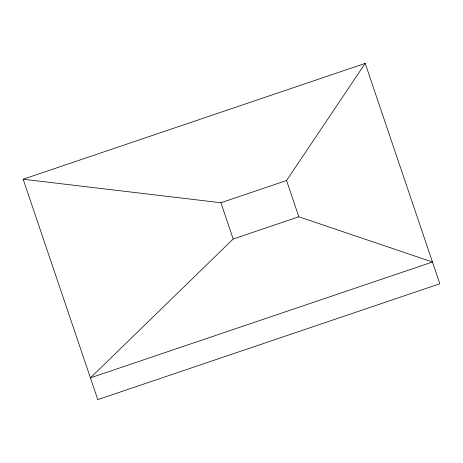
<?xml version="1.0" encoding="UTF-8"?>
<svg xmlns="http://www.w3.org/2000/svg" width="463" height="463" viewBox="0 0 463 463"><rect width="100%" height="100%" fill="white"/><g stroke="black" fill="none" stroke-linecap="round" stroke-linejoin="round"><path stroke-width="0.69" d="M23.15 179.227L220.903 202.748L286.545 180.512L365.209 63.379L439.85 283.773L97.791 399.621L23.15 179.227L365.209 63.379M233.19 239.012L90.424 377.86L432.483 262.012L298.832 216.782L233.19 239.012L220.903 202.748M286.545 180.512L298.832 216.782"/></g></svg>
